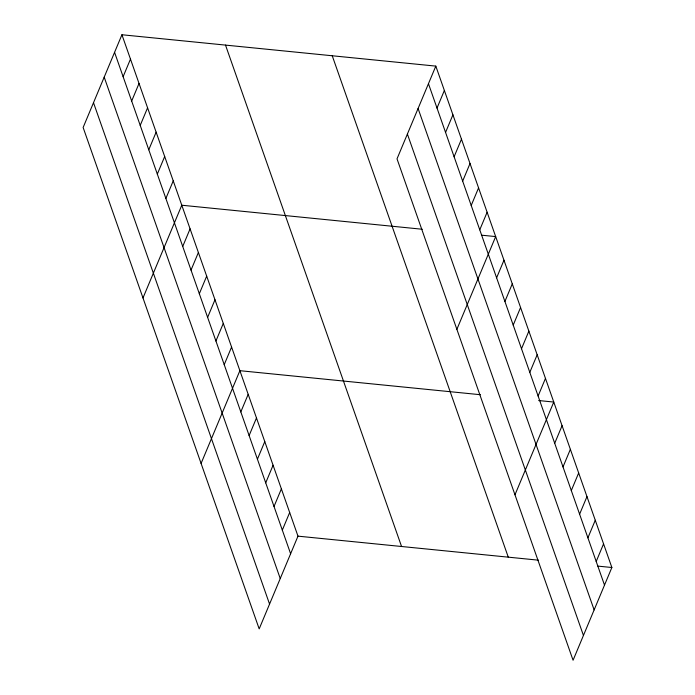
<?xml version="1.0" encoding="UTF-8"?>
<svg xmlns="http://www.w3.org/2000/svg" width="695" height="695" viewBox="0 0 695 695"><rect width="100%" height="100%" fill="white"/><g stroke="black" fill="none" stroke-linecap="round" stroke-linejoin="round"><path stroke-width="1.04" d="M121.929 34.75L83.131 127.489L259.183 628.888L297.981 536.149L121.929 34.75L435.817 66.112L611.869 567.511L573.071 660.25L397.019 158.851L435.817 66.112M123.119 76.702L130.478 59.101M131.668 101.053L139.026 83.461M140.216 125.404L147.583 107.812M148.773 149.764L156.132 132.163M157.322 174.115L164.68 156.514M165.87 198.466L173.237 180.874M142.988 297.964L181.786 205.225L422.299 229.254M182.724 246.456L190.083 228.864M191.021 270.094L198.388 252.502M199.326 293.733L206.684 276.141M207.623 317.372L214.981 299.771M215.919 341.01L223.286 323.41M224.224 364.649L231.583 347.048M201.09 463.426L239.879 370.687L480.401 394.717M240.817 411.918L248.185 394.326M249.123 435.557L256.481 417.964M257.419 459.195L264.778 441.603M265.716 482.834L273.083 465.233M437.007 108.064L444.366 90.463M274.021 506.473L281.379 488.872M445.556 132.415L452.914 114.823M282.318 530.111L289.676 512.51M454.104 156.766L461.471 139.174M462.661 181.126L470.02 163.525M471.21 205.477L478.568 187.876M479.759 229.828L487.126 212.236M456.876 329.326L495.674 236.587L481.644 235.188M496.612 277.818L503.971 260.225M504.909 301.456L512.276 283.864M513.214 325.095L520.572 307.503M521.511 348.734L528.869 331.133M529.807 372.372L537.174 354.771M538.112 396.011L545.471 378.41M514.978 494.788L553.767 402.049L538.66 400.537M554.706 443.28L562.073 425.688M563.011 466.918L570.369 449.326M571.307 490.557L578.666 472.965M579.604 514.196L586.971 496.595M587.909 537.834L595.268 520.234M596.206 561.473L603.564 543.872M297.981 536.149L538.495 560.179M597.839 566.112L611.869 567.511M428.459 83.713L604.502 585.103M418.086 108.507L594.129 609.906M407.392 134.057L583.444 635.456M332.236 55.765L508.28 557.164M225.51 45.097L401.562 546.496M114.571 52.351L290.614 553.741M104.198 77.145L280.241 578.544M93.504 102.695L269.556 604.094"/></g></svg>
